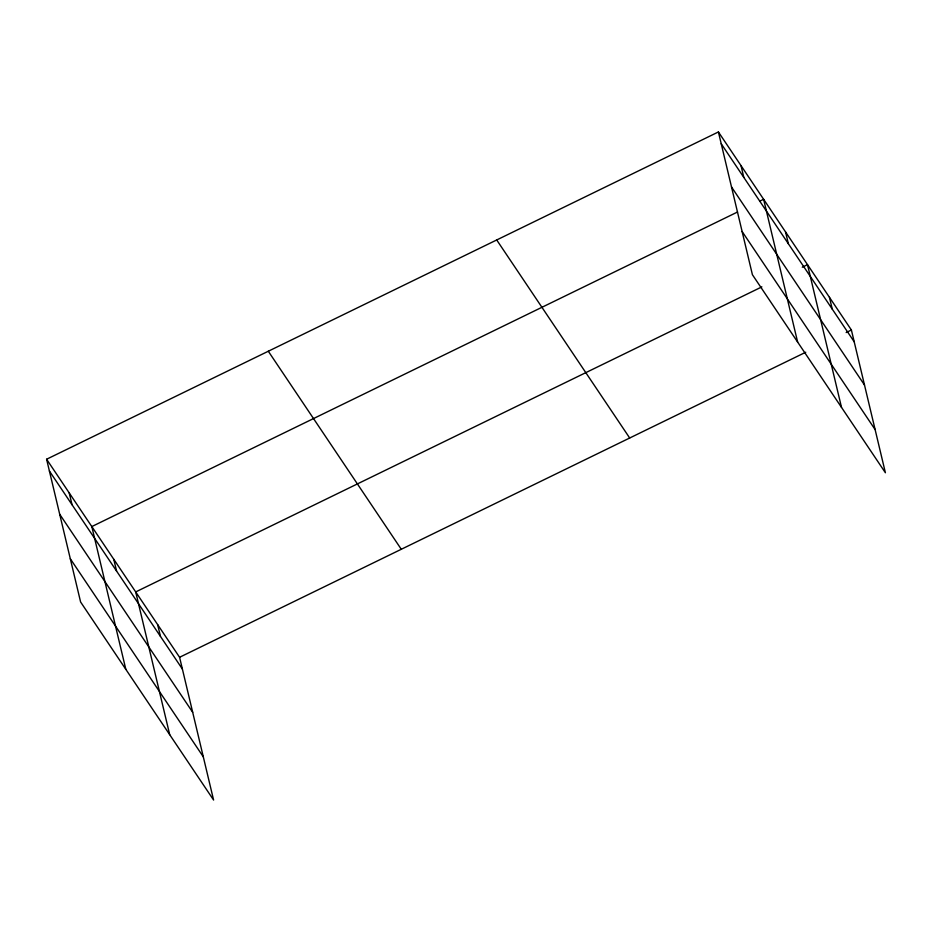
<?xml version="1.0" encoding="UTF-8"?>
<svg xmlns="http://www.w3.org/2000/svg" width="932" height="932" viewBox="0 0 932 932"><rect width="100%" height="100%" fill="white"/><g stroke="black" fill="none" stroke-linecap="round" stroke-linejoin="round"><path stroke-width="1.4" d="M46.6 459.243L179.585 657.281L213.591 800.04L80.606 602.002L46.6 459.243L718.409 131.96L851.394 329.998L885.4 472.757L752.415 274.719L718.409 131.96M737.538 212.007L91.814 526.568L125.82 669.327M759.708 201.207L763.623 199.297L797.629 342.056M761.863 286.881L135.699 591.925L169.706 734.684M802.289 267.193L807.508 264.653L841.514 407.412M179.585 657.281L805.749 352.238M846.174 332.538L851.394 329.998M721.217 143.761L854.201 341.799M731.515 186.983L864.5 385.009M742.117 231.509L875.101 429.547M496.709 239.967L629.694 438.005M268.3 351.236L401.284 549.274M49.408 471.033L182.392 669.071M59.706 514.254L192.691 712.293M70.319 558.781L203.293 756.819M829.445 297.331L832.253 309.121M785.559 231.975L788.367 243.765M741.01 165.628L743.818 177.43M157.648 624.603L160.455 636.393M113.762 559.247L116.57 571.036M69.213 492.912L72.02 504.701"/></g></svg>
